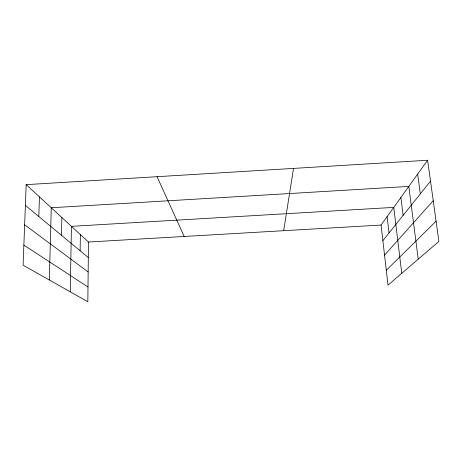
<?xml version="1.0" encoding="UTF-8"?>
<svg xmlns="http://www.w3.org/2000/svg" width="462" height="462" viewBox="0 0 462 462"><rect width="100%" height="100%" fill="white"/><g stroke="black" fill="none" stroke-linecap="round" stroke-linejoin="round"><path stroke-width="0.69" d="M26.172 184.65L88.473 242.024L87.838 301.75L23.1 265.171L26.172 184.65L427.61 160.25L438.9 241.407L387.999 285.135L381.081 225.046L427.61 160.25M80.134 250.768L80.365 234.563M70.259 291.817L71.437 226.34L393.757 207.392L401.767 273.308M61.475 235.314L61.868 217.527M49.319 279.989L51.265 207.761L408.812 186.423L418.22 259.17M38.802 216.534L39.437 196.87M283.668 230.7L293.537 168.399M382.877 240.644L430.52 181.168M384.546 255.145L433.235 200.699M386.29 270.27L436.088 221.177M88.473 242.024L381.081 225.046M23.862 245.114L87.994 286.977M24.642 224.798L88.155 271.945M25.381 205.417L88.306 257.536M157.057 176.698L184.188 236.475M417.665 174.099L420.316 193.907M400.889 197.459L403.135 215.356M387.11 216.649L389.039 232.958"/></g></svg>
